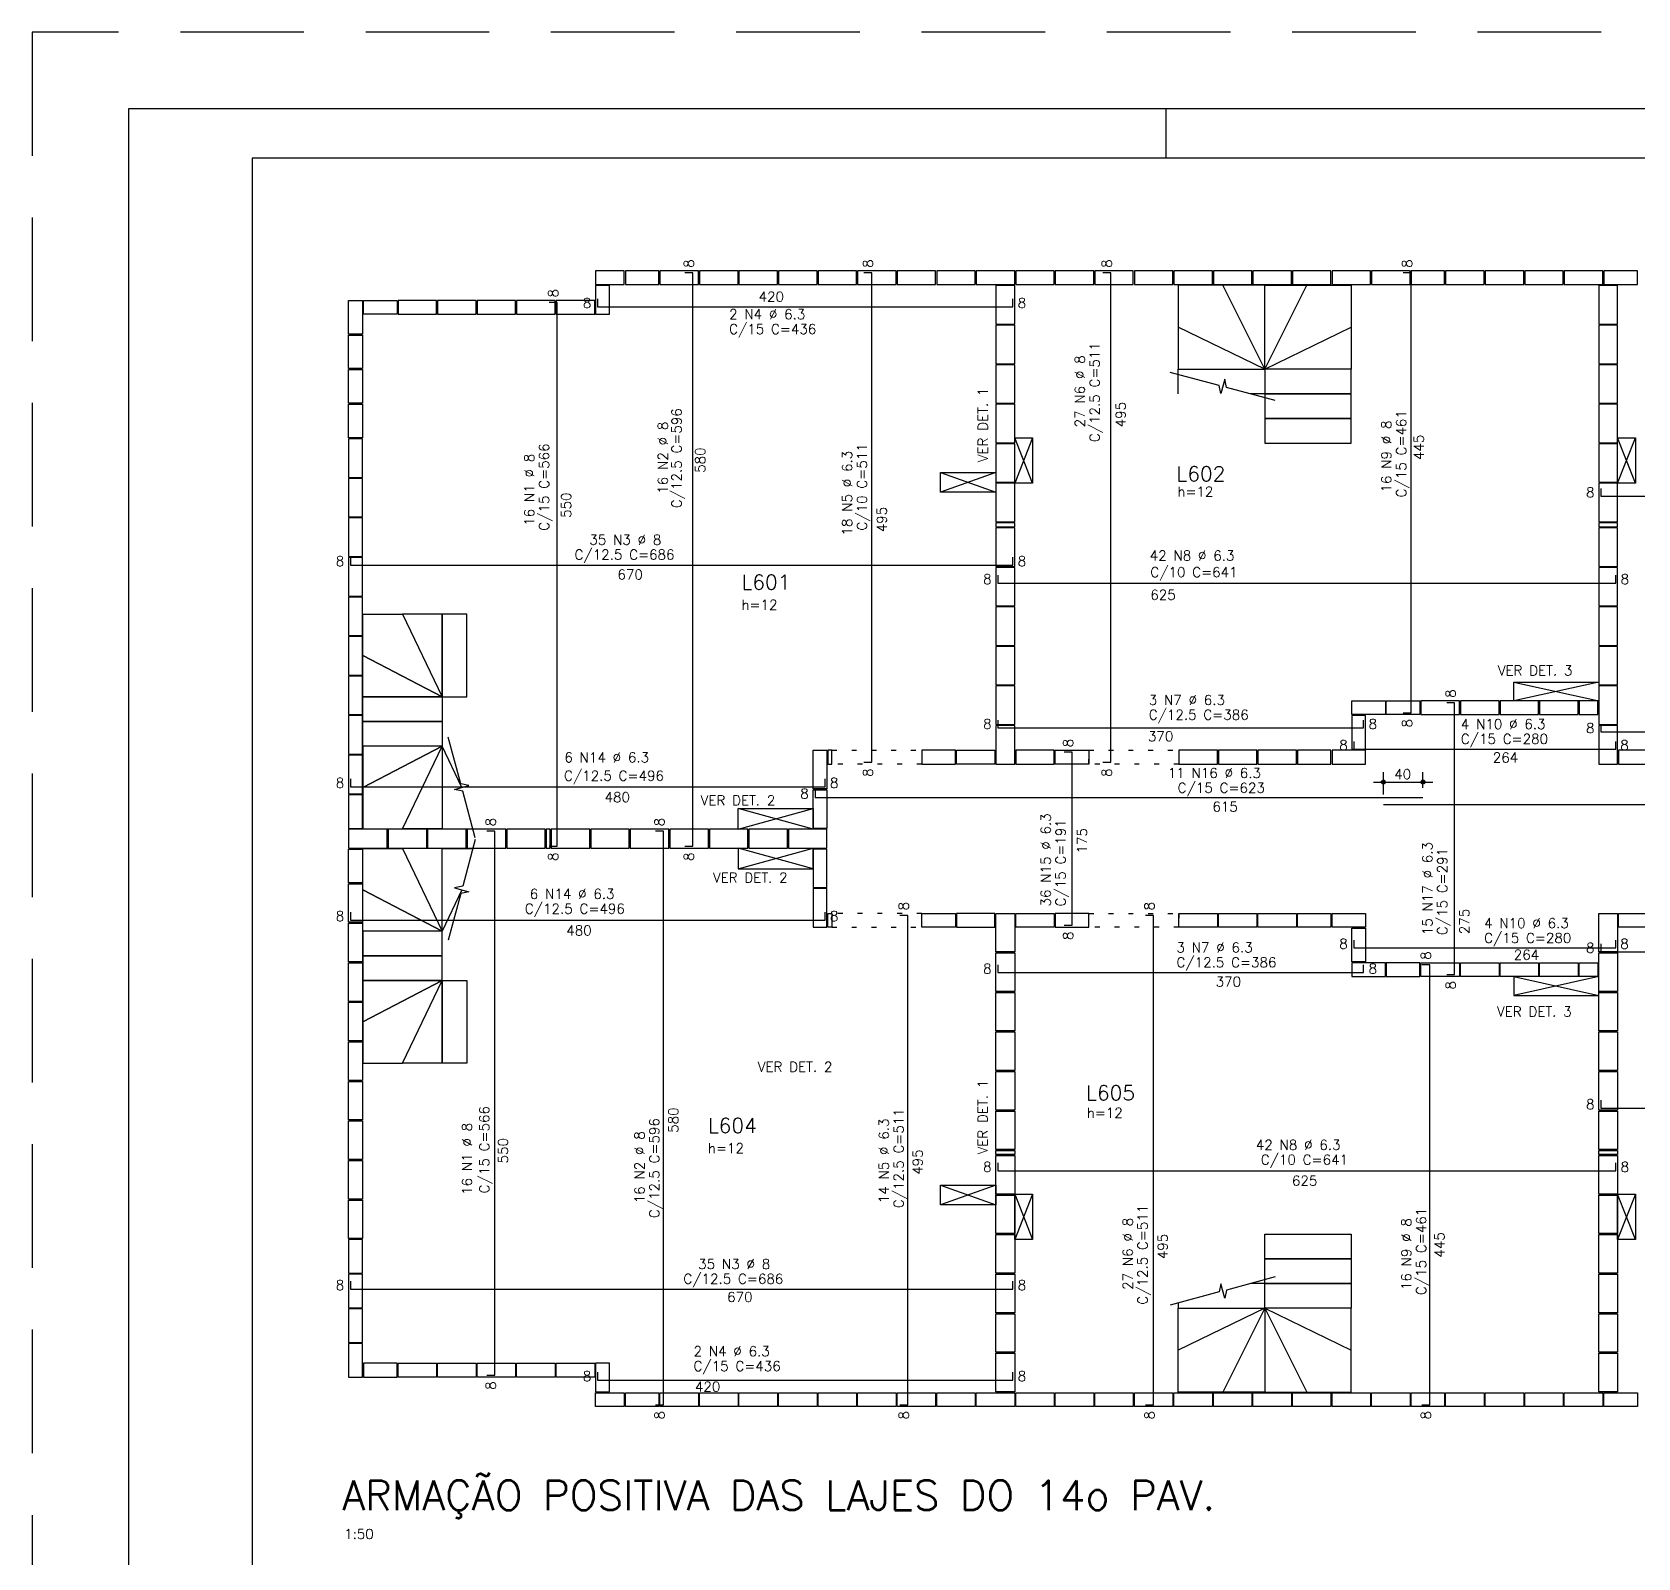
# Model space of a CAD drawing. Extents: x -1.9 to 86, y -1.5 to 61.
# Drawn here: x -1.95 to 30.54, y 30.08 to 60.95 of the extents above; entities that cross this region are included whole.
import ezdxf

# ---------------------------------------------------------------- set-up
doc = ezdxf.new("R2010")
doc.units = 0
doc.header["$MEASUREMENT"] = 0
doc.linetypes.add('ESTILO_TQS_0002', pattern=[0.4, 0.1, -0.3])
doc.linetypes.add('HIDDEN', pattern=[0.375, 0.25, -0.125])
doc.layers.get('0').update_dxf_attribs({"linetype": 'CONTINUOUS'})
doc.layers.get('Defpoints').update_dxf_attribs({"linetype": 'CONTINUOUS'})
for name, color, linetype in [('ARQ_FOLHA', 7, 'CONTINUOUS'), ('PENA_01', 1, 'CONTINUOUS'), ('PENA_02', 2, 'CONTINUOUS'), ('PENA_03', 3, 'CONTINUOUS'), ('PENA_05', 5, 'CONTINUOUS')]:
    doc.layers.add(name, color=color, linetype=linetype)
doc.styles.get("Standard").update_dxf_attribs({"font": 'ROMANS.SHX'})

# ---------------------------------------------------------------- blocks, each defined once
blk = doc.blocks.new('FOLHA A1 - 841 X 594')
at = {"layer": 'ARQ_FOLHA', "color": 1}
blk.add_line((-631, 584), (-631, 594), dxfattribs=at)
for points in [[(-841, 0), (0, 0), (0, 594), (-841, 594)], [(-816, 10), (-10, 10), (-10, 584), (-816, 584)]]:
    blk.add_lwpolyline(points, close=True, dxfattribs=at)
at = {"layer": 'Defpoints', "color": 8, "linetype": 'HIDDEN', "ltscale": 100}
blk.add_lwpolyline([(-860.5, 609.5), (-860.5, -15.5), (19.5, -15.5), (19.5, 609.5)], close=True, dxfattribs=at)
blk = doc.blocks.new('*U24')
blk.add_blockref('FOLHA A1 - 841 X 594', (0, 0))

msp = doc.modelspace()

# ---------------------------------------------------------------- linework, layer by layer
at = {"layer": 'PENA_01', "linetype": 'Continuous'}
for p, q in [((18.294, 51.822), (17.934, 52.742)), ((18.294, 52.742), (17.937, 51.822)), ((30.494, 51.822), (30.134, 52.742)), ((30.134, 51.822), (30.494, 52.742)), ((17.555, 52.042), (16.434, 51.642)), ((16.434, 52.042), (17.555, 51.642)), ((29.755, 47.802), (28.035, 47.422)), ((28.035, 47.802), (29.755, 47.422)), ((25.395, 45.526), (25.395, 45.978)), ((26.195, 45.664), (26.195, 45.978)), ((25.195, 45.778), (26.395, 45.778)), ((13.854, 44.822), (12.335, 45.242)), ((12.335, 44.822), (13.854, 45.242)), ((13.854, 44.022), (12.335, 44.442)), ((12.335, 44.022), (13.854, 44.442)), ((29.755, 41.842), (28.035, 41.462)), ((28.035, 41.842), (29.755, 41.462)), ((17.555, 37.622), (16.434, 37.222)), ((16.434, 37.622), (17.555, 37.222)), ((18.294, 37.442), (17.934, 36.522)), ((17.934, 37.442), (18.294, 36.522)), ((30.494, 37.442), (30.134, 36.522)), ((30.494, 36.522), (30.134, 37.442))]:
    msp.add_line(p, q, dxfattribs=at)
for points in [[(9.454, 55.842), (10.034, 55.842), (10.034, 56.122), (9.454, 56.122), (9.454, 55.842)], [(10.055, 55.842), (10.735, 55.842), (10.735, 56.122), (10.055, 56.122), (10.055, 55.842)], [(10.755, 55.842), (11.534, 55.842), (11.534, 56.122), (10.755, 56.122), (10.755, 55.842)], [(11.555, 55.842), (12.335, 55.842), (12.335, 56.122), (11.555, 56.122), (11.555, 55.842)], [(12.354, 55.842), (13.134, 55.842), (13.134, 56.122), (12.354, 56.122), (12.354, 55.842)], [(13.155, 55.842), (13.934, 55.842), (13.934, 56.122), (13.155, 56.122), (13.155, 55.842)], [(13.954, 55.842), (14.735, 55.842), (14.735, 56.122), (13.954, 56.122), (13.954, 55.842)], [(14.755, 55.842), (15.534, 55.842), (15.534, 56.122), (14.755, 56.122), (14.755, 55.842)], [(15.555, 55.842), (16.334, 55.842), (16.334, 56.122), (15.555, 56.122), (15.555, 55.842)], [(16.355, 55.842), (17.134, 55.842), (17.134, 56.122), (16.355, 56.122), (16.355, 55.842)], [(17.154, 55.842), (17.934, 55.842), (17.934, 56.122), (17.154, 56.122), (17.154, 55.842)], [(17.954, 55.842), (18.735, 55.842), (18.735, 56.122), (17.954, 56.122), (17.954, 55.842)], [(18.755, 55.842), (19.535, 55.842), (19.535, 56.122), (18.755, 56.122), (18.755, 55.842)], [(19.555, 55.842), (20.334, 55.842), (20.334, 56.122), (19.555, 56.122), (19.555, 55.842)], [(20.355, 55.842), (21.134, 55.842), (21.134, 56.122), (20.355, 56.122), (20.355, 55.842)], [(21.154, 55.842), (21.934, 55.842), (21.934, 56.122), (21.154, 56.122), (21.154, 55.842)], [(21.954, 55.842), (22.735, 55.842), (22.735, 56.122), (21.954, 56.122), (21.954, 55.842)], [(22.755, 55.842), (23.535, 55.842), (23.535, 56.122), (22.755, 56.122), (22.755, 55.842)], [(23.555, 55.842), (24.334, 55.842), (24.334, 56.122), (23.555, 56.122), (23.555, 55.842)], [(24.355, 55.842), (25.134, 55.842), (25.134, 56.122), (24.355, 56.122), (24.355, 55.842)], [(25.154, 55.842), (25.934, 55.842), (25.934, 56.122), (25.154, 56.122), (25.154, 55.842)], [(25.954, 55.842), (26.634, 55.842), (26.634, 56.122), (25.954, 56.122), (25.954, 55.842)], [(26.654, 55.842), (27.434, 55.842), (27.434, 56.122), (26.654, 56.122), (26.654, 55.842)], [(27.454, 55.842), (28.235, 55.842), (28.235, 56.122), (27.454, 56.122), (27.454, 55.842)], [(28.255, 55.842), (29.035, 55.842), (29.035, 56.122), (28.255, 56.122), (28.255, 55.842)], [(29.055, 55.842), (29.834, 55.842), (29.834, 56.122), (29.055, 56.122), (29.055, 55.842)], [(29.855, 55.842), (30.535, 55.842), (30.535, 56.122), (29.855, 56.122), (29.855, 55.842)], [(9.454, 55.822), (9.454, 55.242), (9.734, 55.242), (9.734, 55.822), (9.454, 55.822)], [(17.555, 55.822), (17.555, 55.042), (17.934, 55.042), (17.934, 55.822), (17.555, 55.822)], [(29.755, 55.822), (29.755, 55.042), (30.134, 55.042), (30.134, 55.822), (29.755, 55.822)], [(4.734, 55.522), (4.734, 54.842), (4.455, 54.842), (4.455, 55.522), (4.734, 55.522)], [(5.434, 55.242), (4.755, 55.242), (4.755, 55.522), (5.434, 55.522), (5.434, 55.242)], [(5.455, 55.242), (6.234, 55.242), (6.234, 55.522), (5.455, 55.522), (5.455, 55.242)], [(6.255, 55.242), (7.035, 55.242), (7.035, 55.522), (6.255, 55.522), (6.255, 55.242)], [(7.054, 55.242), (7.835, 55.242), (7.835, 55.522), (7.054, 55.522), (7.054, 55.242)], [(7.854, 55.242), (8.634, 55.242), (8.634, 55.522), (7.854, 55.522), (7.854, 55.242)], [(8.655, 55.242), (9.434, 55.242), (9.434, 55.522), (8.655, 55.522), (8.655, 55.242)], [(17.555, 55.022), (17.555, 54.242), (17.934, 54.242), (17.934, 55.022), (17.555, 55.022)], [(29.755, 55.022), (29.755, 54.242), (30.134, 54.242), (30.134, 55.022), (29.755, 55.022)], [(4.734, 54.822), (4.734, 54.142), (4.455, 54.142), (4.455, 54.822), (4.734, 54.822)], [(4.734, 54.122), (4.734, 53.442), (4.455, 53.442), (4.455, 54.122), (4.734, 54.122)], [(17.555, 54.222), (17.555, 53.442), (17.934, 53.442), (17.934, 54.222), (17.555, 54.222)], [(29.755, 54.222), (29.755, 53.442), (30.134, 53.442), (30.134, 54.222), (29.755, 54.222)], [(4.734, 53.422), (4.734, 52.742), (4.455, 52.742), (4.455, 53.422), (4.734, 53.422)], [(17.555, 53.422), (17.555, 52.642), (17.934, 52.642), (17.934, 53.422), (17.555, 53.422)], [(29.755, 53.422), (29.755, 52.642), (30.134, 52.642), (30.134, 53.422), (29.755, 53.422)], [(4.455, 52.722), (4.455, 51.942), (4.734, 51.942), (4.734, 52.722), (4.455, 52.722)], [(17.934, 52.742), (18.294, 52.742), (18.294, 51.822), (17.937, 51.822)], [(30.134, 52.742), (30.494, 52.742), (30.494, 51.822), (30.134, 51.822), (30.134, 52.742)], [(17.555, 52.622), (17.555, 51.842), (17.934, 51.842), (17.934, 52.622), (17.555, 52.622)], [(29.755, 52.622), (29.755, 51.842), (30.134, 51.842), (30.134, 52.622), (29.755, 52.622)], [(16.434, 52.042), (17.555, 52.042), (17.555, 51.642), (16.434, 51.642), (16.434, 52.042)], [(4.455, 51.922), (4.455, 51.142), (4.734, 51.142), (4.734, 51.922), (4.455, 51.922)], [(17.555, 51.822), (17.555, 51.042), (17.934, 51.042), (17.934, 51.822), (17.555, 51.822)], [(29.755, 51.822), (29.755, 51.042), (30.134, 51.042), (30.134, 51.822), (29.755, 51.822)], [(4.455, 51.122), (4.455, 50.342), (4.734, 50.342), (4.734, 51.122), (4.455, 51.122)], [(17.934, 50.942), (17.934, 51.022), (17.555, 51.022), (17.555, 50.942), (17.934, 50.942)], [(30.134, 50.942), (30.134, 51.022), (29.755, 51.022), (29.755, 50.942), (30.134, 50.942)], [(17.555, 50.922), (17.555, 50.142), (17.934, 50.142), (17.934, 50.922), (17.555, 50.922)], [(29.755, 50.922), (29.755, 50.142), (30.134, 50.142), (30.134, 50.922), (29.755, 50.922)], [(4.455, 50.322), (4.455, 49.542), (4.734, 49.542), (4.734, 50.322), (4.455, 50.322)], [(17.555, 50.122), (17.555, 49.342), (17.934, 49.342), (17.934, 50.122), (17.555, 50.122)], [(29.755, 50.122), (29.755, 49.342), (30.134, 49.342), (30.134, 50.122), (29.755, 50.122)], [(4.455, 49.522), (4.455, 48.742), (4.734, 48.742), (4.734, 49.522), (4.455, 49.522)], [(17.555, 49.322), (17.555, 48.542), (17.934, 48.542), (17.934, 49.322), (17.555, 49.322)], [(29.755, 49.322), (29.755, 48.542), (30.134, 48.542), (30.134, 49.322), (29.755, 49.322)], [(4.455, 48.722), (4.455, 47.942), (4.734, 47.942), (4.734, 48.722), (4.455, 48.722)], [(17.555, 48.522), (17.555, 47.742), (17.934, 47.742), (17.934, 48.522), (17.555, 48.522)], [(29.755, 48.522), (29.755, 47.742), (30.134, 47.742), (30.134, 48.522), (29.755, 48.522)], [(4.455, 47.922), (4.455, 47.142), (4.734, 47.142), (4.734, 47.922), (4.455, 47.922)], [(28.035, 47.422), (28.035, 47.802), (29.755, 47.802), (29.755, 47.422), (28.035, 47.422)], [(17.555, 47.722), (17.555, 46.942), (17.934, 46.942), (17.934, 47.722), (17.555, 47.722)], [(29.755, 47.722), (29.755, 46.942), (30.134, 46.942), (30.134, 47.722), (29.755, 47.722)], [(4.455, 47.122), (4.455, 46.342), (4.734, 46.342), (4.734, 47.122), (4.455, 47.122)], [(24.755, 47.422), (25.434, 47.422), (25.434, 47.142), (24.755, 47.142), (24.755, 47.422)], [(24.755, 47.122), (24.755, 46.442), (25.035, 46.442), (25.035, 47.122), (24.755, 47.122)], [(25.454, 47.422), (26.134, 47.422), (26.134, 47.142), (25.454, 47.142), (25.454, 47.422)], [(26.934, 47.422), (26.154, 47.422), (26.154, 47.142), (26.934, 47.142), (26.934, 47.422)], [(27.735, 47.422), (26.954, 47.422), (26.954, 47.142), (27.735, 47.142), (27.735, 47.422)], [(28.535, 47.422), (27.755, 47.422), (27.755, 47.142), (28.535, 47.142), (28.535, 47.422)], [(29.334, 47.422), (28.555, 47.422), (28.555, 47.142), (29.334, 47.142), (29.334, 47.422)], [(29.355, 47.142), (29.735, 47.142), (29.735, 47.422), (29.355, 47.422), (29.355, 47.142)], [(17.555, 46.922), (17.555, 46.142), (17.934, 46.142), (17.934, 46.922), (17.555, 46.922)], [(29.755, 46.922), (29.755, 46.142), (30.134, 46.142), (30.134, 46.922), (29.755, 46.922)], [(4.455, 46.322), (4.455, 45.542), (4.734, 45.542), (4.734, 46.322), (4.455, 46.322)], [(13.854, 45.642), (13.854, 46.422), (14.134, 46.422), (14.134, 45.642), (13.854, 45.642)], [(14.155, 46.142), (14.235, 46.142), (14.235, 46.422), (14.155, 46.422), (14.155, 46.142)], [(16.735, 46.422), (16.055, 46.422), (16.055, 46.142), (16.735, 46.142), (16.735, 46.422)], [(16.755, 46.422), (17.535, 46.422), (17.535, 46.142), (16.755, 46.142), (16.755, 46.422)], [(18.735, 46.422), (17.954, 46.422), (17.954, 46.142), (18.735, 46.142), (18.735, 46.422)], [(18.755, 46.422), (19.434, 46.422), (19.434, 46.142), (18.755, 46.142), (18.755, 46.422)], [(22.035, 46.422), (21.255, 46.422), (21.255, 46.142), (22.035, 46.142), (22.035, 46.422)], [(22.834, 46.422), (22.055, 46.422), (22.055, 46.142), (22.834, 46.142), (22.834, 46.422)], [(23.634, 46.422), (22.855, 46.422), (22.855, 46.142), (23.634, 46.142), (23.634, 46.422)], [(24.334, 46.422), (23.654, 46.422), (23.654, 46.142), (24.334, 46.142), (24.334, 46.422)], [(25.035, 46.422), (24.355, 46.422), (24.355, 46.142), (25.035, 46.142), (25.035, 46.422)], [(30.934, 46.422), (30.154, 46.422), (30.154, 46.142), (30.934, 46.142), (30.934, 46.422)], [(4.455, 45.522), (4.455, 44.842), (4.734, 44.842), (4.734, 45.522), (4.455, 45.522)], [(13.854, 44.842), (13.854, 45.622), (14.134, 45.622), (14.134, 44.842), (13.854, 44.842)], [(12.335, 44.822), (12.335, 45.242), (13.854, 45.242), (13.854, 44.822)], [(4.455, 44.442), (5.234, 44.442), (5.234, 44.822), (4.455, 44.822), (4.455, 44.442)], [(5.255, 44.442), (6.035, 44.442), (6.035, 44.822), (5.255, 44.822), (5.255, 44.442)], [(6.054, 44.442), (6.835, 44.442), (6.835, 44.822), (6.054, 44.822), (6.054, 44.442)], [(6.854, 44.442), (7.635, 44.442), (7.635, 44.822), (6.854, 44.822), (6.854, 44.442)], [(7.654, 44.442), (8.434, 44.442), (8.434, 44.822), (7.654, 44.822), (7.654, 44.442)], [(8.534, 44.822), (8.454, 44.822), (8.454, 44.442), (8.534, 44.442), (8.534, 44.822)], [(8.555, 44.442), (9.335, 44.442), (9.335, 44.822), (8.555, 44.822), (8.555, 44.442)], [(9.354, 44.442), (10.134, 44.442), (10.134, 44.822), (9.354, 44.822), (9.354, 44.442)], [(10.155, 44.442), (10.934, 44.442), (10.934, 44.822), (10.155, 44.822), (10.155, 44.442)], [(10.954, 44.442), (11.735, 44.442), (11.735, 44.822), (10.954, 44.822), (10.954, 44.442)], [(11.755, 44.442), (12.534, 44.442), (12.534, 44.822), (11.755, 44.822), (11.755, 44.442)], [(12.555, 44.442), (13.335, 44.442), (13.335, 44.822), (12.555, 44.822), (12.555, 44.442)], [(13.354, 44.442), (14.134, 44.442), (14.134, 44.822), (13.354, 44.822), (13.354, 44.442)], [(4.455, 43.742), (4.455, 44.422), (4.734, 44.422), (4.734, 43.742), (4.455, 43.742)], [(12.335, 44.442), (12.335, 44.022), (13.854, 44.022), (13.854, 44.442)], [(13.854, 44.422), (13.854, 43.642), (14.134, 43.642), (14.134, 44.422), (13.854, 44.422)], [(4.455, 42.942), (4.455, 43.722), (4.734, 43.722), (4.734, 42.942), (4.455, 42.942)], [(13.854, 43.622), (13.854, 42.842), (14.134, 42.842), (14.134, 43.622), (13.854, 43.622)], [(4.455, 42.142), (4.455, 42.922), (4.734, 42.922), (4.734, 42.142), (4.455, 42.142)], [(14.155, 43.122), (14.235, 43.122), (14.235, 42.842), (14.155, 42.842), (14.155, 43.122)], [(16.735, 42.842), (16.055, 42.842), (16.055, 43.122), (16.735, 43.122), (16.735, 42.842)], [(16.755, 42.842), (17.535, 42.842), (17.535, 43.122), (16.755, 43.122), (16.755, 42.842)], [(17.555, 42.342), (17.555, 43.122), (17.934, 43.122), (17.934, 42.342), (17.555, 42.342)], [(18.735, 42.842), (17.954, 42.842), (17.954, 43.122), (18.735, 43.122), (18.735, 42.842)], [(18.755, 42.842), (19.434, 42.842), (19.434, 43.122), (18.755, 43.122), (18.755, 42.842)], [(22.035, 42.842), (21.255, 42.842), (21.255, 43.122), (22.035, 43.122), (22.035, 42.842)], [(22.834, 42.842), (22.055, 42.842), (22.055, 43.122), (22.834, 43.122), (22.834, 42.842)], [(23.634, 42.842), (22.855, 42.842), (22.855, 43.122), (23.634, 43.122), (23.634, 42.842)], [(24.334, 42.842), (23.654, 42.842), (23.654, 43.122), (24.334, 43.122), (24.334, 42.842)], [(25.035, 42.842), (24.355, 42.842), (24.355, 43.122), (25.035, 43.122), (25.035, 42.842)], [(29.755, 42.342), (29.755, 43.122), (30.134, 43.122), (30.134, 42.342), (29.755, 42.342)], [(30.934, 42.842), (30.154, 42.842), (30.154, 43.122), (30.934, 43.122), (30.934, 42.842)], [(24.755, 42.142), (24.755, 42.822), (25.035, 42.822), (25.035, 42.142), (24.755, 42.142)], [(17.555, 41.542), (17.555, 42.322), (17.934, 42.322), (17.934, 41.542), (17.555, 41.542)], [(29.755, 41.542), (29.755, 42.322), (30.134, 42.322), (30.134, 41.542), (29.755, 41.542)], [(4.455, 41.342), (4.455, 42.122), (4.734, 42.122), (4.734, 41.342), (4.455, 41.342)], [(24.755, 41.842), (25.434, 41.842), (25.434, 42.122), (24.755, 42.122), (24.755, 41.842)], [(25.454, 41.842), (26.134, 41.842), (26.134, 42.122), (25.454, 42.122), (25.454, 41.842)], [(26.934, 41.842), (26.154, 41.842), (26.154, 42.122), (26.934, 42.122), (26.934, 41.842)], [(27.735, 41.842), (26.954, 41.842), (26.954, 42.122), (27.735, 42.122), (27.735, 41.842)], [(28.535, 41.842), (27.755, 41.842), (27.755, 42.122), (28.535, 42.122), (28.535, 41.842)], [(29.334, 41.842), (28.555, 41.842), (28.555, 42.122), (29.334, 42.122), (29.334, 41.842)], [(29.355, 42.122), (29.735, 42.122), (29.735, 41.842), (29.355, 41.842), (29.355, 42.122)], [(28.035, 41.842), (28.035, 41.462), (29.755, 41.462), (29.755, 41.842), (28.035, 41.842)], [(4.455, 40.542), (4.455, 41.322), (4.734, 41.322), (4.734, 40.542), (4.455, 40.542)], [(17.555, 40.742), (17.555, 41.522), (17.934, 41.522), (17.934, 40.742), (17.555, 40.742)], [(29.755, 40.742), (29.755, 41.522), (30.134, 41.522), (30.134, 40.742), (29.755, 40.742)], [(17.555, 39.942), (17.555, 40.722), (17.934, 40.722), (17.934, 39.942), (17.555, 39.942)], [(29.755, 39.942), (29.755, 40.722), (30.134, 40.722), (30.134, 39.942), (29.755, 39.942)], [(4.455, 39.742), (4.455, 40.522), (4.734, 40.522), (4.734, 39.742), (4.455, 39.742)], [(4.455, 38.942), (4.455, 39.722), (4.734, 39.722), (4.734, 38.942), (4.455, 38.942)], [(17.555, 39.142), (17.555, 39.922), (17.934, 39.922), (17.934, 39.142), (17.555, 39.142)], [(29.755, 39.142), (29.755, 39.922), (30.134, 39.922), (30.134, 39.142), (29.755, 39.142)], [(17.555, 38.342), (17.555, 39.122), (17.934, 39.122), (17.934, 38.342), (17.555, 38.342)], [(29.755, 38.342), (29.755, 39.122), (30.134, 39.122), (30.134, 38.342), (29.755, 38.342)], [(4.455, 38.142), (4.455, 38.922), (4.734, 38.922), (4.734, 38.142), (4.455, 38.142)], [(4.455, 37.342), (4.455, 38.122), (4.734, 38.122), (4.734, 37.342), (4.455, 37.342)], [(17.934, 38.322), (17.934, 38.242), (17.555, 38.242), (17.555, 38.322), (17.934, 38.322)], [(17.555, 37.442), (17.555, 38.222), (17.934, 38.222), (17.934, 37.442), (17.555, 37.442)], [(30.134, 38.322), (30.134, 38.242), (29.755, 38.242), (29.755, 38.322), (30.134, 38.322)], [(29.755, 37.442), (29.755, 38.222), (30.134, 38.222), (30.134, 37.442), (29.755, 37.442)], [(16.434, 37.222), (16.434, 37.622), (17.555, 37.622), (17.555, 37.222), (16.434, 37.222)], [(17.555, 36.642), (17.555, 37.422), (17.934, 37.422), (17.934, 36.642), (17.555, 36.642)], [(17.934, 37.442), (18.294, 37.442), (18.294, 36.522), (17.934, 36.522), (17.934, 37.442)], [(29.755, 36.642), (29.755, 37.422), (30.134, 37.422), (30.134, 36.642), (29.755, 36.642)], [(30.134, 37.442), (30.494, 37.442), (30.494, 36.522), (30.134, 36.522), (30.134, 37.442)], [(4.455, 36.542), (4.455, 37.322), (4.734, 37.322), (4.734, 36.542), (4.455, 36.542)], [(4.734, 35.842), (4.734, 36.522), (4.455, 36.522), (4.455, 35.842), (4.734, 35.842)], [(17.555, 35.842), (17.555, 36.622), (17.934, 36.622), (17.934, 35.842), (17.555, 35.842)], [(29.755, 35.842), (29.755, 36.622), (30.134, 36.622), (30.134, 35.842), (29.755, 35.842)], [(4.734, 35.142), (4.734, 35.822), (4.455, 35.822), (4.455, 35.142), (4.734, 35.142)], [(17.555, 35.042), (17.555, 35.822), (17.934, 35.822), (17.934, 35.042), (17.555, 35.042)], [(29.755, 35.042), (29.755, 35.822), (30.134, 35.822), (30.134, 35.042), (29.755, 35.042)], [(4.734, 34.442), (4.734, 35.122), (4.455, 35.122), (4.455, 34.442), (4.734, 34.442)], [(17.555, 34.242), (17.555, 35.022), (17.934, 35.022), (17.934, 34.242), (17.555, 34.242)], [(29.755, 34.242), (29.755, 35.022), (30.134, 35.022), (30.134, 34.242), (29.755, 34.242)], [(4.734, 33.742), (4.734, 34.422), (4.455, 34.422), (4.455, 33.742), (4.734, 33.742)], [(17.555, 33.442), (17.555, 34.222), (17.934, 34.222), (17.934, 33.442), (17.555, 33.442)], [(29.755, 33.442), (29.755, 34.222), (30.134, 34.222), (30.134, 33.442), (29.755, 33.442)], [(5.434, 34.022), (4.755, 34.022), (4.755, 33.742), (5.434, 33.742), (5.434, 34.022)], [(5.455, 34.022), (6.234, 34.022), (6.234, 33.742), (5.455, 33.742), (5.455, 34.022)], [(6.255, 34.022), (7.035, 34.022), (7.035, 33.742), (6.255, 33.742), (6.255, 34.022)], [(7.054, 34.022), (7.835, 34.022), (7.835, 33.742), (7.054, 33.742), (7.054, 34.022)], [(7.854, 34.022), (8.634, 34.022), (8.634, 33.742), (7.854, 33.742), (7.854, 34.022)], [(8.655, 34.022), (9.434, 34.022), (9.434, 33.742), (8.655, 33.742), (8.655, 34.022)], [(9.454, 34.022), (9.454, 33.442), (9.734, 33.442), (9.734, 34.022), (9.454, 34.022)], [(9.454, 33.422), (10.034, 33.422), (10.034, 33.142), (9.454, 33.142), (9.454, 33.422)], [(10.055, 33.422), (10.735, 33.422), (10.735, 33.142), (10.055, 33.142), (10.055, 33.422)], [(10.755, 33.422), (11.534, 33.422), (11.534, 33.142), (10.755, 33.142), (10.755, 33.422)], [(11.555, 33.422), (12.335, 33.422), (12.335, 33.142), (11.555, 33.142), (11.555, 33.422)], [(12.354, 33.422), (13.134, 33.422), (13.134, 33.142), (12.354, 33.142), (12.354, 33.422)], [(13.155, 33.422), (13.934, 33.422), (13.934, 33.142), (13.155, 33.142), (13.155, 33.422)], [(13.954, 33.422), (14.735, 33.422), (14.735, 33.142), (13.954, 33.142), (13.954, 33.422)], [(14.755, 33.422), (15.534, 33.422), (15.534, 33.142), (14.755, 33.142), (14.755, 33.422)], [(15.555, 33.422), (16.334, 33.422), (16.334, 33.142), (15.555, 33.142), (15.555, 33.422)], [(16.355, 33.422), (17.134, 33.422), (17.134, 33.142), (16.355, 33.142), (16.355, 33.422)], [(17.154, 33.422), (17.934, 33.422), (17.934, 33.142), (17.154, 33.142), (17.154, 33.422)], [(17.954, 33.422), (18.735, 33.422), (18.735, 33.142), (17.954, 33.142), (17.954, 33.422)], [(18.755, 33.422), (19.535, 33.422), (19.535, 33.142), (18.755, 33.142), (18.755, 33.422)], [(19.555, 33.422), (20.334, 33.422), (20.334, 33.142), (19.555, 33.142), (19.555, 33.422)], [(20.355, 33.422), (21.134, 33.422), (21.134, 33.142), (20.355, 33.142), (20.355, 33.422)], [(21.154, 33.422), (21.934, 33.422), (21.934, 33.142), (21.154, 33.142), (21.154, 33.422)], [(21.954, 33.422), (22.735, 33.422), (22.735, 33.142), (21.954, 33.142), (21.954, 33.422)], [(22.755, 33.422), (23.535, 33.422), (23.535, 33.142), (22.755, 33.142), (22.755, 33.422)], [(23.555, 33.422), (24.334, 33.422), (24.334, 33.142), (23.555, 33.142), (23.555, 33.422)], [(24.355, 33.422), (25.134, 33.422), (25.134, 33.142), (24.355, 33.142), (24.355, 33.422)], [(25.154, 33.422), (25.934, 33.422), (25.934, 33.142), (25.154, 33.142), (25.154, 33.422)], [(25.954, 33.422), (26.634, 33.422), (26.634, 33.142), (25.954, 33.142), (25.954, 33.422)], [(26.654, 33.422), (27.434, 33.422), (27.434, 33.142), (26.654, 33.142), (26.654, 33.422)], [(27.454, 33.422), (28.235, 33.422), (28.235, 33.142), (27.454, 33.142), (27.454, 33.422)], [(28.255, 33.422), (29.035, 33.422), (29.035, 33.142), (28.255, 33.142), (28.255, 33.422)], [(29.055, 33.422), (29.834, 33.422), (29.834, 33.142), (29.055, 33.142), (29.055, 33.422)], [(29.855, 33.422), (30.535, 33.422), (30.535, 33.142), (29.855, 33.142), (29.855, 33.422)]]:
    msp.add_lwpolyline(points, dxfattribs=at)
at = {"layer": 'PENA_02', "linetype": 'Continuous'}
for centre, radius in [((25.395, 45.778), 0.04), ((26.195, 45.778), 0.04), ((25.395, 45.778), 0.02), ((26.195, 45.778), 0.02)]:
    msp.add_circle(centre, radius, dxfattribs=at)
at = {"layer": 'PENA_03', "linetype": 'Continuous'}
for p, q in [((25.395, 45.326), (25.395, 45.326)), ((26.195, 45.464), (26.195, 45.464)), ((12.155, 44.822), (12.155, 44.822)), ((12.155, 44.442), (12.155, 44.442)), ((27.855, 41.842), (27.855, 41.842))]:
    msp.add_line(p, q, dxfattribs=at)
for points in [[(21.244, 54.132), (22.994, 54.132), (22.994, 55.832), (21.244, 55.832), (21.244, 54.132)], [(22.994, 54.132), (22.145, 55.832)], [(22.994, 54.132), (23.845, 55.832)], [(24.744, 54.132), (22.994, 54.132), (22.994, 55.832), (24.744, 55.832), (24.744, 54.132)], [(22.994, 54.132), (21.244, 54.982)], [(22.994, 54.132), (24.744, 54.982)], [(23.207, 53.497), (22.217, 53.763), (22.183, 53.927), (22.106, 53.637), (22.072, 53.801), (21.082, 54.067)], [(21.244, 53.632), (21.244, 54.132), (22.994, 54.132), (22.994, 53.632), (22.704, 53.632)], [(22.994, 53.632), (24.744, 53.632), (24.744, 54.132), (22.994, 54.132), (22.994, 53.632)], [(22.994, 53.132), (24.744, 53.132), (24.744, 53.632), (22.994, 53.632), (22.994, 53.132)], [(22.994, 52.632), (24.744, 52.632), (24.744, 53.132), (22.994, 53.132), (22.994, 52.632)], [(6.345, 47.502), (4.745, 48.337), (4.745, 49.172), (5.545, 49.172), (6.345, 47.502)], [(6.345, 47.502), (6.345, 49.172), (5.545, 49.172), (6.345, 47.502)], [(6.345, 47.502), (6.845, 47.502), (6.845, 49.172), (6.345, 49.172), (6.345, 47.502)], [(6.345, 47.502), (4.745, 47.502), (4.745, 48.337), (6.345, 47.502)], [(6.345, 47.002), (4.745, 47.002), (4.745, 47.502), (6.345, 47.502), (6.345, 47.002)], [(6.345, 46.502), (4.745, 46.502), (4.745, 47.002), (6.345, 47.002), (6.345, 46.502)], [(6.345, 46.502), (4.745, 45.667), (4.745, 44.832), (5.545, 44.832), (6.345, 46.502)], [(6.345, 46.502), (4.745, 46.502), (4.745, 45.667), (6.345, 46.502)], [(6.345, 46.502), (6.345, 44.832), (5.545, 44.832), (6.345, 46.502)], [(6.745, 45.667), (6.345, 46.502)], [(6.345, 46.502), (6.345, 44.832), (6.968, 44.832)], [(7.017, 44.65), (6.764, 45.595), (6.6, 45.628), (6.889, 45.706), (6.725, 45.739), (6.472, 46.684)], [(7.017, 44.614), (6.764, 43.669), (6.6, 43.636), (6.889, 43.558), (6.725, 43.525), (6.472, 42.58)], [(6.345, 42.762), (4.745, 43.597), (4.745, 44.432), (5.545, 44.432), (6.345, 42.762)], [(6.345, 42.762), (6.345, 44.432), (5.545, 44.432), (6.345, 42.762)], [(6.345, 42.762), (6.345, 44.432), (6.968, 44.432)], [(6.345, 42.762), (4.745, 42.762), (4.745, 43.597), (6.345, 42.762)], [(6.745, 43.597), (6.345, 42.762)], [(6.345, 42.762), (4.745, 42.762), (4.745, 42.262), (6.345, 42.262), (6.345, 42.762)], [(6.345, 42.262), (4.745, 42.262), (4.745, 41.762), (6.345, 41.762), (6.345, 42.262)], [(6.345, 41.762), (4.745, 40.927), (4.745, 40.092), (5.545, 40.092), (6.345, 41.762)], [(6.345, 41.762), (4.745, 41.762), (4.745, 40.927), (6.345, 41.762)], [(6.345, 41.762), (6.345, 40.092), (5.545, 40.092), (6.345, 41.762)], [(6.345, 41.762), (6.845, 41.762), (6.845, 40.092), (6.345, 40.092), (6.345, 41.762)], [(22.994, 36.632), (24.744, 36.632), (24.744, 36.132), (22.994, 36.132), (22.994, 36.632)], [(22.994, 36.132), (24.744, 36.132), (24.744, 35.632), (22.994, 35.632), (22.994, 36.132)], [(23.207, 35.767), (22.217, 35.501), (22.183, 35.337), (22.106, 35.627), (22.072, 35.463), (21.082, 35.197)], [(21.244, 35.241), (21.244, 35.132), (22.994, 35.132), (22.994, 35.632), (22.704, 35.632)], [(22.994, 35.632), (24.744, 35.632), (24.744, 35.132), (22.994, 35.132), (22.994, 35.632)], [(22.994, 35.132), (21.244, 34.282)], [(21.244, 35.132), (22.994, 35.132), (22.994, 33.432), (21.244, 33.432), (21.244, 35.132)], [(22.994, 35.132), (22.145, 33.432)], [(22.994, 35.132), (24.744, 34.282)], [(22.994, 35.132), (23.845, 33.432)], [(24.744, 35.132), (22.994, 35.132), (22.994, 33.432), (24.744, 33.432), (24.744, 35.132)]]:
    msp.add_lwpolyline(points, dxfattribs=at)
at = {"layer": 'PENA_03', "linetype": 'ESTILO_TQS_0002'}
for points in [[(14.235, 46.422), (16.055, 46.422), (16.055, 46.142), (14.235, 46.142), (14.235, 46.422)], [(19.434, 46.422), (21.255, 46.422), (21.255, 46.142), (19.434, 46.142), (19.434, 46.422)], [(14.235, 42.842), (16.055, 42.842), (16.055, 43.122), (14.235, 43.122), (14.235, 42.842)], [(19.434, 43.122), (21.255, 43.122), (21.255, 42.842), (19.434, 42.842), (19.434, 43.122)]]:
    msp.add_lwpolyline(points, dxfattribs=at)
at = {"layer": 'PENA_05', "linetype": 'Continuous'}
for p, q in [((11.421, 56.082), (11.261, 56.082)), ((11.421, 44.482), (11.421, 56.082)), ((15.044, 56.082), (14.884, 56.082)), ((15.044, 46.182), (15.044, 56.082)), ((19.876, 56.082), (19.716, 56.082)), ((19.876, 46.182), (19.876, 56.082)), ((25.954, 56.082), (25.794, 56.082)), ((25.954, 47.182), (25.954, 56.082)), ((8.676, 55.482), (8.516, 55.482)), ((8.676, 44.482), (8.676, 55.482)), ((9.494, 55.551), (9.494, 55.391)), ((9.494, 55.391), (17.895, 55.391)), ((17.895, 55.391), (17.895, 55.551)), ((29.794, 51.72), (29.794, 51.56)), ((29.794, 51.56), (42.194, 51.56)), ((4.495, 50.327), (4.495, 50.167)), ((4.495, 50.167), (17.895, 50.167)), ((17.895, 50.167), (17.895, 50.327)), ((17.595, 49.963), (17.595, 49.803)), ((17.595, 49.803), (30.095, 49.803)), ((30.095, 49.803), (30.095, 49.963)), ((25.794, 47.182), (25.954, 47.182)), ((26.835, 47.382), (26.675, 47.382)), ((26.835, 41.882), (26.835, 47.382)), ((17.595, 47.033), (17.595, 46.873)), ((17.595, 46.873), (24.994, 46.873)), ((24.994, 46.873), (24.994, 47.033)), ((29.794, 46.951), (29.794, 46.791)), ((24.794, 46.602), (24.794, 46.442)), ((29.794, 46.791), (37.194, 46.791)), ((30.095, 46.442), (30.095, 46.602)), ((14.884, 46.182), (15.044, 46.182)), ((19.096, 46.382), (18.936, 46.382)), ((19.096, 42.882), (19.096, 46.382)), ((19.716, 46.182), (19.876, 46.182)), ((24.794, 46.442), (30.095, 46.442)), ((4.495, 45.842), (4.495, 45.682)), ((14.095, 45.682), (14.095, 45.842)), ((4.495, 45.682), (14.095, 45.682)), ((13.895, 45.624), (13.895, 45.464)), ((13.895, 45.464), (26.195, 45.464)), ((25.395, 45.326), (38.133, 45.326)), ((7.412, 44.782), (7.252, 44.782)), ((7.412, 33.782), (7.412, 44.782)), ((10.826, 44.782), (10.666, 44.782)), ((10.826, 33.182), (10.826, 44.782)), ((8.516, 44.482), (8.676, 44.482)), ((11.261, 44.482), (11.421, 44.482)), ((4.495, 43.147), (4.495, 42.987)), ((4.495, 42.987), (14.095, 42.987)), ((14.095, 42.987), (14.095, 43.147)), ((15.769, 43.082), (15.609, 43.082)), ((15.769, 33.182), (15.769, 43.082)), ((20.741, 43.082), (20.581, 43.082)), ((20.741, 33.182), (20.741, 43.082)), ((18.936, 42.882), (19.096, 42.882)), ((24.794, 42.582), (24.794, 42.422)), ((30.095, 42.422), (30.095, 42.582)), ((24.794, 42.422), (30.095, 42.422)), ((29.794, 42.504), (29.794, 42.344)), ((29.794, 42.344), (37.194, 42.344)), ((17.595, 42.083), (17.595, 41.923)), ((17.595, 41.923), (24.994, 41.923)), ((24.994, 41.923), (24.994, 42.083)), ((26.334, 42.082), (26.174, 42.082)), ((26.334, 33.182), (26.334, 42.082)), ((26.675, 41.882), (26.835, 41.882)), ((29.794, 39.341), (29.794, 39.181)), ((29.794, 39.181), (42.194, 39.181)), ((17.595, 38.073), (17.595, 37.913)), ((30.095, 37.913), (30.095, 38.073)), ((17.595, 37.913), (30.095, 37.913)), ((4.495, 35.681), (4.495, 35.521)), ((4.495, 35.521), (17.895, 35.521)), ((17.895, 35.521), (17.895, 35.681)), ((9.494, 33.84), (9.494, 33.68)), ((17.895, 33.68), (17.895, 33.84)), ((7.252, 33.782), (7.412, 33.782)), ((9.494, 33.68), (17.895, 33.68)), ((10.666, 33.182), (10.826, 33.182)), ((15.609, 33.182), (15.769, 33.182)), ((20.581, 33.182), (20.741, 33.182)), ((26.174, 33.182), (26.334, 33.182))]:
    msp.add_line(p, q, dxfattribs=at)

# ---------------------------------------------------------------- block references
at = {"xscale": 0.09999999999999938, "yscale": 0.09999999999999938, "zscale": 0.09999999999999938}
msp.add_blockref('*U24', (84.1, 0), dxfattribs=at)

# ---------------------------------------------------------------- texts
at = {"layer": 'PENA_03', "linetype": 'Continuous'}
for s, p in [('8', (11.441, 56.182)), ('8', (15.065, 56.182)), ('8', (19.896, 56.182)), ('8', (25.974, 56.182)), ('8', (8.696, 55.582)), ('C/12.5 C=511', (19.652, 52.654)), ('27 N6 %%c 8', (19.352, 52.954)), ('VER DET. 1', (17.389, 52.25)), ('C/12.5 C=596', (11.191, 51.318)), ('495', (20.178, 52.954)), ('16 N2 %%c 8', (10.913, 51.612)), ('16 N9 %%c 8', (25.555, 51.636)), ('C/15 C=461', (25.855, 51.536)), ('445', (26.211, 52.292)), ('16 N1 %%c 8', (8.211, 50.963)), ('C/15 C=566', (8.511, 50.863)), ('580', (11.67, 52.034)), ('18 N5 %%c 6.3', (14.643, 50.765)), ('C/10 C=511', (14.943, 50.865)), ('550', (8.957, 51.122)), ('495', (15.345, 50.832)), ('8', (26.855, 47.482)), ('8', (25.974, 46.882)), ('8', (19.116, 46.482)), ('8', (15.065, 45.882)), ('8', (19.896, 45.882)), ('8', (7.432, 44.882)), ('8', (10.846, 44.882)), ('36 N15 %%c 6.3', (18.662, 43.26)), ('C/15 C=191', (18.962, 43.26)), ('175', (19.396, 44.332)), ('15 N17 %%c 6.3', (26.386, 42.68)), ('8', (8.696, 44.182)), ('8', (11.441, 44.182)), ('C/15 C=291', (26.686, 42.68)), ('8', (15.789, 43.182)), ('8', (20.761, 43.182)), ('275', (27.133, 42.701)), ('8', (19.116, 42.582)), ('8', (26.354, 42.182)), ('8', (26.855, 41.582)), ('VER DET. 1', (17.386, 38.246)), ('C/15 C=566', (7.3, 37.457)), ('580', (11.126, 38.682)), ('C/12.5 C=511', (15.685, 37.156)), ('16 N1 %%c 8', (6.951, 37.426)), ('16 N2 %%c 8', (10.442, 37.256)), ('C/12.5 C=596', (10.742, 36.956)), ('14 N5 %%c 6.3', (15.385, 37.256)), ('550', (7.68, 38.062)), ('495', (16.069, 37.832)), ('C/12.5 C=511', (20.621, 35.205)), ('C/15 C=461', (26.259, 35.399)), ('27 N6 %%c 8', (20.321, 35.505)), ('16 N9 %%c 8', (25.959, 35.499)), ('495', (21.028, 36.125)), ('445', (26.629, 36.156)), ('8', (7.432, 33.482)), ('8', (10.846, 32.882)), ('8', (15.789, 32.882)), ('8', (20.761, 32.882)), ('8', (26.354, 32.882))]:
    msp.add_text(s, height=0.2, rotation=90, dxfattribs=at).set_placement(p)
for s, height, p in [('8', 0.2, (9.194, 55.371)), ('420', 0.2, (12.751, 55.498)), ('8', 0.2, (17.994, 55.371)), ('2 N4 %%c 6.3', 0.2, (12.154, 55.142)), ('C/15 C=436', 0.2, (12.154, 54.842)), ('L602', 0.3, (21.207, 51.865)), ('h=12', 0.2, (21.225, 51.554)), ('8', 0.2, (29.494, 51.54)), ('35 N3 %%c 8', 0.2, (9.326, 50.58)), ('C/12.5 C=686', 0.2, (9.026, 50.28)), ('42 N8 %%c 6.3', 0.2, (20.666, 50.26)), ('8', 0.2, (4.194, 50.147)), ('670', 0.2, (9.895, 49.877)), ('8', 0.2, (17.994, 50.147)), ('C/10 C=641', 0.2, (20.678, 49.925)), ('L601', 0.3, (12.405, 49.673)), ('8', 0.2, (17.294, 49.783)), ('8', 0.2, (30.195, 49.783)), ('h=12', 0.2, (12.405, 49.265)), ('625', 0.2, (20.678, 49.466)), ('VER DET. 3', 0.2, (27.711, 47.935)), ('3 N7 %%c 6.3', 0.2, (20.646, 47.339)), ('C/12.5 C=386', 0.2, (20.646, 47.039)), ('8', 0.2, (17.294, 46.853)), ('370', 0.2, (20.629, 46.604)), ('8', 0.2, (25.095, 46.853)), ('4 N10 %%c 6.3', 0.2, (26.961, 46.851)), ('8', 0.2, (29.494, 46.771)), ('8', 0.2, (24.501, 46.425)), ('C/15 C=280', 0.2, (26.961, 46.551)), ('8', 0.2, (30.188, 46.425)), ('6 N14 %%c 6.3', 0.2, (8.821, 46.177)), ('264', 0.2, (27.608, 46.173)), ('8', 0.2, (4.194, 45.662)), ('C/12.5 C=496', 0.2, (8.813, 45.805)), ('8', 0.2, (14.194, 45.662)), ('11 N16 %%c 6.3', 0.2, (21.031, 45.861)), ('40', 0.2, (25.614, 45.838)), ('480', 0.2, (9.634, 45.373)), ('VER DET. 2', 0.2, (11.581, 45.308)), ('8', 0.2, (13.595, 45.444)), ('C/15 C=623', 0.2, (21.231, 45.561)), ('615', 0.2, (21.935, 45.18)), ('VER DET. 2', 0.2, (11.829, 43.745)), ('6 N14 %%c 6.3', 0.2, (8.121, 43.415)), ('C/12.5 C=496', 0.2, (8.021, 43.115)), ('8', 0.2, (4.194, 42.967)), ('8', 0.2, (14.194, 42.967)), ('4 N10 %%c 6.3', 0.2, (27.432, 42.824)), ('480', 0.2, (8.859, 42.677)), ('8', 0.2, (24.501, 42.405)), ('C/15 C=280', 0.2, (27.432, 42.524)), ('8', 0.2, (30.188, 42.405)), ('3 N7 %%c 6.3', 0.2, (21.207, 42.331)), ('C/12.5 C=386', 0.2, (21.207, 42.031)), ('264', 0.2, (28.033, 42.185)), ('8', 0.2, (29.494, 42.324)), ('8', 0.2, (17.294, 41.903)), ('8', 0.2, (25.095, 41.903)), ('370', 0.2, (22, 41.641)), ('VER DET. 3', 0.2, (27.696, 41.035)), ('VER DET. 2', 0.2, (12.736, 39.917)), ('L605', 0.3, (19.378, 39.34)), ('8', 0.2, (29.494, 39.161)), ('h=12', 0.2, (19.392, 38.987)), ('L604', 0.3, (11.726, 38.679)), ('h=12', 0.2, (11.726, 38.271)), ('42 N8 %%c 6.3', 0.2, (22.813, 38.338)), ('8', 0.2, (17.294, 37.893)), ('C/10 C=641', 0.2, (22.913, 38.038)), ('8', 0.2, (30.195, 37.893)), ('625', 0.2, (23.544, 37.613)), ('35 N3 %%c 8', 0.2, (11.529, 35.928)), ('C/12.5 C=686', 0.2, (11.229, 35.628)), ('8', 0.2, (4.194, 35.501)), ('670', 0.2, (12.115, 35.26)), ('8', 0.2, (17.994, 35.501)), ('2 N4 %%c 6.3', 0.2, (11.434, 34.163)), ('8', 0.2, (9.194, 33.66)), ('C/15 C=436', 0.2, (11.434, 33.863)), ('8', 0.2, (17.994, 33.66)), ('420', 0.2, (11.462, 33.446)), ('1:50', 0.2, (4.363, 30.466))]:
    msp.add_text(s, height=height, dxfattribs=at).set_placement(p)
at = {"layer": 'PENA_05', "linetype": 'Continuous'}
msp.add_text('ARMAÇÃO POSITIVA DAS LAJES DO 14o PAV.', height=0.6, dxfattribs=at).set_placement((4.323, 31.05))

doc.saveas('drawing.dxf')
